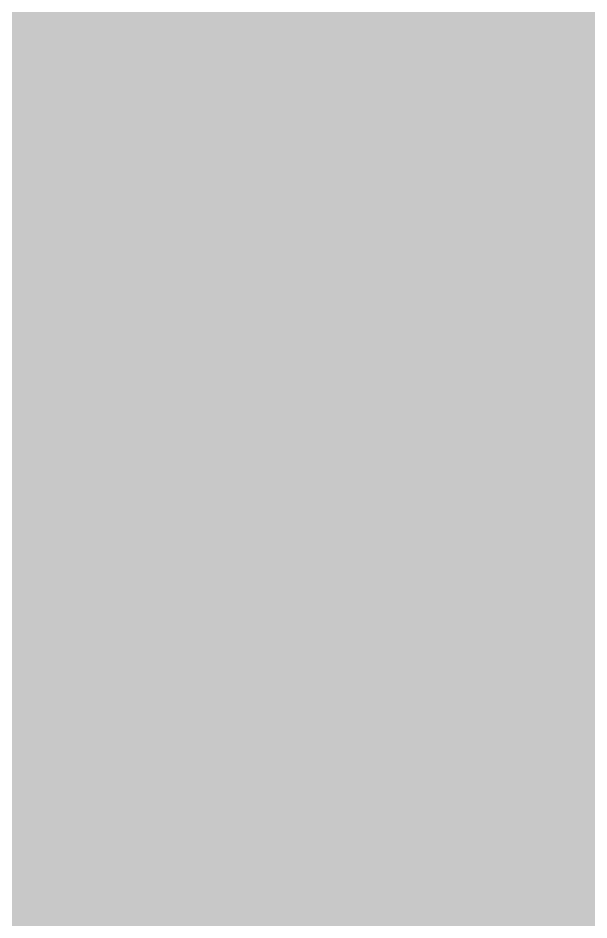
# Model space of a CAD drawing. Header units: millimetres. Extents: x 27500 to 33280, y -10980 to 420.
# Drawn here: x 28997.995 to 28998.432, y -6135.205 to -6134.514 of the extents above; entities that cross this region are included whole.
import ezdxf

# ---------------------------------------------------------------- set-up
doc = ezdxf.new("R2010")
doc.units = ezdxf.units.MM
doc.layers.add('CQEN_HARDWARE', color=7, linetype='Continuous', lineweight=5, true_color=0x848c8f)
doc.layers.add('LAYOUT_PARAMETERS', color=7, linetype='Continuous', plot=False)
doc.styles.add('LAYOUT_CONTACTOR_ARIAL', font='arial.ttf')
doc.styles.get("Standard").update_dxf_attribs({"font": 'arial.ttf'})

# ---------------------------------------------------------------- blocks, each defined once
blk = doc.blocks.new('SX_DYN_PLASTRON_KIT_G001')
at = {"layer": 'CQEN_HARDWARE'}
h = blk.add_hatch(color=256, dxfattribs=at)
h.paths.add_polyline_path([(21.25329, 85.2), (21.25329, 62.8), (21.2462, 62.61954), (21.22497, 62.4402), (21.18974, 62.26308), (21.14072, 62.08926), (21.07821, 61.91983), (21.00261, 61.75582), (20.91436, 61.59825), (20.81403, 61.44809), (20.70223, 61.30627), (20.57964, 61.17365), (20.44702, 61.05107), (20.3052, 60.93926), (20.15504, 60.83893), (19.99747, 60.75068), (19.83346, 60.67508), (19.66403, 60.61257), (19.49022, 60.56355), (19.31309, 60.52832), (19.13375, 60.50709), (18.95329, 60.5), (-4.64671, 60.5), (-4.64671, 87.5), (18.95329, 87.5), (19.13375, 87.49291), (19.31309, 87.47168), (19.49022, 87.43645), (19.66403, 87.38743), (19.83346, 87.32492), (19.99747, 87.24932), (20.15504, 87.16107), (20.3052, 87.06074), (20.44702, 86.94893), (20.57964, 86.82635), (20.70223, 86.69373), (20.81403, 86.55191), (20.91436, 86.40175), (21.00261, 86.24418), (21.07821, 86.08017), (21.14072, 85.91074), (21.18974, 85.73692), (21.22497, 85.5598), (21.2462, 85.38046)])
h.paths.add_polyline_path([(13.25329, 77.5), (12.97868, 77.48921), (12.70577, 77.45691), (12.43623, 77.40329), (12.17173, 77.3287), (11.9139, 77.23358), (11.66432, 77.11852), (11.42455, 76.98424), (11.19604, 76.83156), (10.98022, 76.66142), (10.77842, 76.47487), (10.59187, 76.27307), (10.42173, 76.05725), (10.26905, 75.82874), (10.13477, 75.58897), (10.01971, 75.33939), (9.92459, 75.08156), (9.85, 74.81706), (9.79638, 74.54752), (9.76408, 74.27461), (9.75329, 74), (9.76408, 73.72539), (9.79638, 73.45248), (9.85, 73.18294), (9.92459, 72.91844), (10.01971, 72.66061), (10.13477, 72.41103), (10.26905, 72.17126), (10.42173, 71.94275), (10.59187, 71.72693), (10.77842, 71.52513), (10.98022, 71.33858), (11.19604, 71.16844), (11.42455, 71.01576), (11.66432, 70.88148), (11.9139, 70.76642), (12.17173, 70.6713), (12.43623, 70.59671), (12.70577, 70.54309), (12.97868, 70.51079), (13.25329, 70.5), (13.5279, 70.51079), (13.80081, 70.54309), (14.07035, 70.59671), (14.33485, 70.6713), (14.59268, 70.76642), (14.84226, 70.88148), (15.08204, 71.01576), (15.31054, 71.16844), (15.52636, 71.33858), (15.72817, 71.52513), (15.91471, 71.72693), (16.08485, 71.94275), (16.23753, 72.17126), (16.37181, 72.41103), (16.48687, 72.66061), (16.58199, 72.91844), (16.65659, 73.18294), (16.7102, 73.45248), (16.7425, 73.72539), (16.75329, 74), (16.7425, 74.27461), (16.7102, 74.54752), (16.65659, 74.81706), (16.58199, 75.08156), (16.48687, 75.33939), (16.37181, 75.58897), (16.23753, 75.82874), (16.08485, 76.05725), (15.91471, 76.27307), (15.72817, 76.47487), (15.52636, 76.66142), (15.31054, 76.83156), (15.08204, 76.98424), (14.84226, 77.11852), (14.59268, 77.23358), (14.33485, 77.3287), (14.07035, 77.40329), (13.80081, 77.45691), (13.5279, 77.48921)], flags=0)
blk = doc.blocks.new('*U497')
blk.add_blockref('SX_DYN_PLASTRON_KIT_G001', (0, 0))
at = {"flags": 1}
for tag in ['SOURCE_BLOCK', 'MODEL', 'HEIGHT_MM', 'WIDTH_MM']:
    blk.add_attdef(tag, (0, 0), '', height=1, dxfattribs=at)
at = {"layer": 'LAYOUT_PARAMETERS', "style": 'LAYOUT_CONTACTOR_ARIAL', "flags": 1}
for tag in ['ARTICLE', 'APERTURE_HEIGHT_MM', 'SOURCE', 'CABINET_SECTION_WIDTH_MM', 'ROW_PITCH_MM', 'PLASTRON_WIDTH_MM', 'PLASTRON_HEIGHT_MM', 'ROWS', 'NOTE', 'MODULES_PER_ROW', 'APERTURE_WIDTH_MM', 'VIEW']:
    blk.add_attdef(tag, (0, 0), '', height=1.7, dxfattribs=at)

msp = doc.modelspace()

# ---------------------------------------------------------------- block references
msp.add_blockref('*U497', (28992.75, -6213))

doc.saveas('drawing.dxf')
